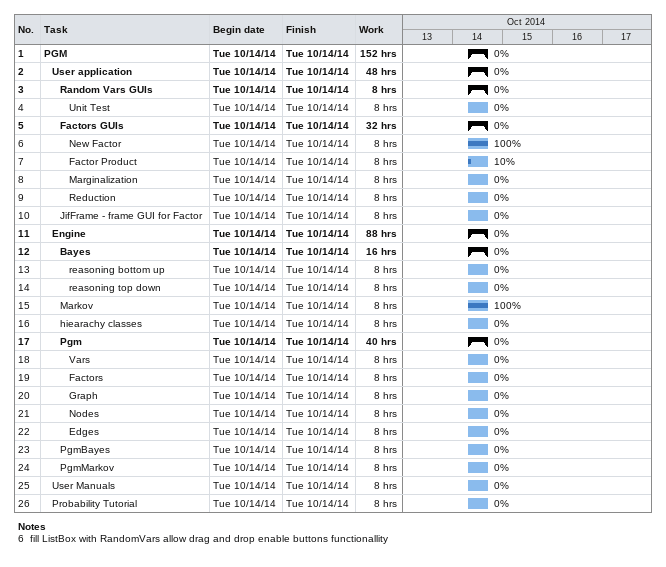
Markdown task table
| ID | Level | Task | Start | Finish | % complete | Work (h) |
|---|---|---|---|---|---|---|
| 1 | 1 | **PGM** | 2014-10-14 | 2014-10-14 | 0 | 152 |
| 2 | 2 | **User application** | 2014-10-14 | 2014-10-14 | 0 | 48 |
| 3 | 3 | **Random Vars GUIs** | 2014-10-14 | 2014-10-14 | 0 | 8 |
| 4 | 4 | Unit Test | 2014-10-14 | 2014-10-14 | 0 | 8 |
| 5 | 3 | **Factors GUIs** | 2014-10-14 | 2014-10-14 | 0 | 32 |
| 6 | 4 | New Factor | 2014-10-14 | 2014-10-14 | 100 | 8 |
| 7 | 4 | Factor Product | 2014-10-14 | 2014-10-14 | 10 | 8 |
| 8 | 4 | Marginalization | 2014-10-14 | 2014-10-14 | 0 | 8 |
| 9 | 4 | Reduction | 2014-10-14 | 2014-10-14 | 0 | 8 |
| 10 | 3 | JifFrame - frame GUI for Factor | 2014-10-14 | 2014-10-14 | 0 | 8 |
| 11 | 2 | **Engine** | 2014-10-14 | 2014-10-14 | 0 | 88 |
| 12 | 3 | **Bayes** | 2014-10-14 | 2014-10-14 | 0 | 16 |
| 13 | 4 | reasoning bottom up | 2014-10-14 | 2014-10-14 | 0 | 8 |
| 14 | 4 | reasoning top down | 2014-10-14 | 2014-10-14 | 0 | 8 |
| 15 | 3 | Markov | 2014-10-14 | 2014-10-14 | 100 | 8 |
| 16 | 3 | hiearachy classes | 2014-10-14 | 2014-10-14 | 0 | 8 |
| 17 | 3 | **Pgm** | 2014-10-14 | 2014-10-14 | 0 | 40 |
| 18 | 4 | Vars | 2014-10-14 | 2014-10-14 | 0 | 8 |
| 19 | 4 | Factors | 2014-10-14 | 2014-10-14 | 0 | 8 |
| 20 | 4 | Graph | 2014-10-14 | 2014-10-14 | 0 | 8 |
| 21 | 4 | Nodes | 2014-10-14 | 2014-10-14 | 0 | 8 |
| 22 | 4 | Edges | 2014-10-14 | 2014-10-14 | 0 | 8 |
| 23 | 3 | PgmBayes | 2014-10-14 | 2014-10-14 | 0 | 8 |
| 24 | 3 | PgmMarkov | 2014-10-14 | 2014-10-14 | 0 | 8 |
| 25 | 2 | User Manuals | 2014-10-14 | 2014-10-14 | 0 | 8 |
| 26 | 2 | Probability Tutorial | 2014-10-14 | 2014-10-14 | 0 | 8 |

Notes
- 6: fill ListBox with RandomVars allow drag and drop enable buttons functionallity
